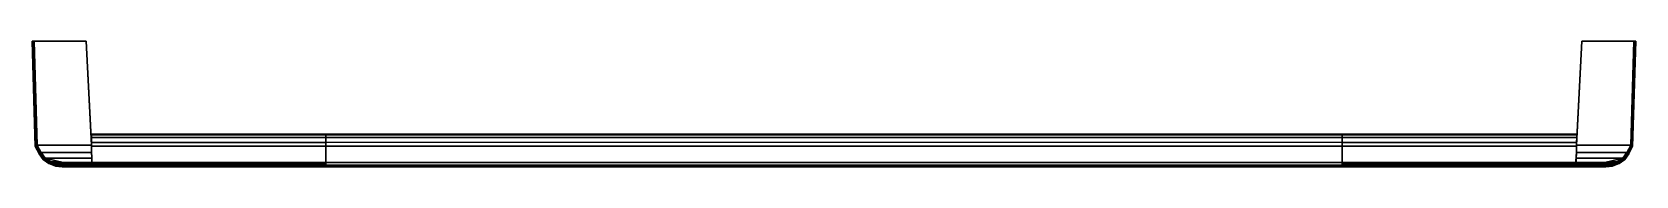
# Model space of a CAD drawing. Extents: x -166 to 166, y -26 to 0.
import ezdxf

# ---------------------------------------------------------------- set-up
doc = ezdxf.new("R2010")
doc.units = 0
doc.layers.add('METAL', color=146, linetype='CONTINUOUS')

msp = doc.modelspace()

# ---------------------------------------------------------------- meshes
at = {"layer": 'METAL'}
mesh = msp.add_polyface(dxfattribs=at)
corners = [(-153.51, -25.25, 6.56), (-153.51, -25.25, 6.56), (-153.51, -25.33, 5.84), (-153.51, -25.4, 5.25), (-153.51, -25.49, 3.91), (-153.51, -25.53, 2.66), (-153.51, -25.57, 0.33), (-153.51, -25.57, 0.33), (-153.59, -26.09, 0.38), (-153.59, -26.09, 0.38), (-153.59, -26.05, -2.01), (-153.59, -26.01, -3.34), (-153.59, -25.92, -4.68), (-153.59, -25.85, -5.27), (-153.59, -25.77, -5.99), (-153.59, -25.77, -5.99), (-153.6, -25.55, -5.99), (-153.61, -25.16, -5.99), (-153.63, -24.33, -5.99), (-153.64, -24.25, 6.61), (-153.64, -24.25, 6.61), (-153.67, -23.15, -5.99), (-153.67, -23.13, 6.61), (-153.72, -21.58, -5.99), (-153.72, -21.58, -5.99), (-153.72, -21.58, -5.27), (-153.72, -21.58, 6.61), (-153.72, -21.58, 6.61), (-153.72, -21.58, -4.68), (-153.72, -21.58, 5.89), (-153.73, -21.58, 5.3), (-153.73, -21.53, -3.34), (-153.73, -21.53, 3.96), (-153.73, -21.53, -2.01), (-153.73, -21.53, 2.64), (-153.73, -21.53, 0.31), (-154.8, 0, 6.61), (-154.8, 0, 6.61), (-154.8, 0, 6.61), (-154.8, 0, 5.89), (-154.8, 0, 5.89), (-154.8, 0, 5.3), (-154.8, 0, 5.3), (-154.8, 0, 3.96), (-154.8, 0, 3.96), (-154.8, 0, 2.64), (-154.8, 0, 2.64), (-154.8, 0, 0.31), (-154.8, 0, 0.31), (-154.8, 0, -2.01), (-154.8, 0, -2.01), (-154.8, 0, -3.34), (-154.8, 0, -3.34), (-154.8, 0, -4.68), (-154.8, 0, -4.68), (-154.8, 0, -5.27), (-154.8, 0, -5.27), (-154.8, 0, -5.99), (-154.8, 0, -5.99), (-154.8, 0, -5.99), (-159.26, -25.25, 6.56), (-159.26, -25.25, 6.56), (-159.26, -25.25, 6.56), (-159.26, -25.25, 6.56), (-159.26, -25.25, 6.56), (-159.34, -25.77, -5.99), (-159.34, -25.77, -5.99), (-159.34, -25.77, -5.99), (-159.35, -25.33, 5.84), (-159.35, -25.33, 5.84), (-159.35, -25.33, 5.84), (-159.42, -25.4, 5.25), (-159.42, -25.4, 5.25), (-159.42, -25.4, 5.25), (-159.43, -25.85, -5.27), (-159.43, -25.85, -5.27), (-159.43, -25.85, -5.27), (-159.5, -25.92, -4.68), (-159.5, -25.92, -4.68), (-159.5, -25.92, -4.68), (-159.51, -25.49, 3.91), (-159.51, -25.49, 3.91), (-159.51, -25.49, 3.91), (-159.59, -26.01, -3.34), (-159.59, -26.01, -3.34), (-159.59, -26.01, -3.34), (-159.6, -25.53, 2.59), (-159.6, -25.53, 2.59), (-159.6, -25.53, 2.59), (-159.67, -25.57, 0.26), (-159.67, -25.57, 0.26), (-159.67, -25.57, 0.26), (-159.67, -25.57, 0.26), (-159.68, -26.05, -2.01), (-159.68, -26.05, -2.01), (-159.68, -26.05, -2.01), (-159.75, -26.09, 0.31), (-159.75, -26.09, 0.31), (-159.75, -26.09, 0.31), (-159.75, -26.09, 0.31), (-160.68, -25.25, 6.56), (-160.68, -25.25, 6.56), (-160.68, -25.25, 6.56), (-160.76, -25.61, -5.99), (-160.76, -25.61, -5.99), (-160.76, -25.61, -5.99), (-160.77, -25.33, 5.84), (-160.77, -25.33, 5.84), (-160.77, -25.33, 5.84), (-160.77, -25.33, 5.84), (-160.84, -25.39, 5.25), (-160.84, -25.39, 5.25), (-160.84, -25.39, 5.25), (-160.84, -25.39, 5.25), (-160.85, -25.68, -5.27), (-160.85, -25.68, -5.27), (-160.85, -25.68, -5.27), (-160.85, -25.68, -5.27), (-160.92, -25.75, -4.68), (-160.92, -25.75, -4.68), (-160.92, -25.75, -4.68), (-160.92, -25.75, -4.68), (-160.93, -25.49, 3.91), (-160.93, -25.49, 3.91), (-160.93, -25.49, 3.91), (-160.93, -25.49, 3.91), (-161.01, -25.85, -3.34), (-161.01, -25.85, -3.34), (-161.01, -25.85, -3.34), (-161.01, -25.85, -3.34), (-161.02, -25.53, 2.59), (-161.02, -25.53, 2.59), (-161.02, -25.53, 2.59), (-161.02, -25.53, 2.59), (-161.09, -25.57, 0.26), (-161.09, -25.57, 0.26), (-161.09, -25.57, 0.26), (-161.09, -25.57, 0.26), (-161.1, -25.88, -2.01), (-161.1, -25.88, -2.01), (-161.1, -25.88, -2.01), (-161.1, -25.88, -2.01), (-161.17, -25.92, 0.31), (-161.17, -25.92, 0.31), (-161.17, -25.92, 0.31), (-161.17, -25.92, 0.31), (-162.05, -24.96, 6.56), (-162.05, -24.96, 6.56), (-162.05, -24.96, 6.56), (-162.05, -24.96, 6.56), (-162.13, -25.1, -5.99), (-162.13, -25.1, -5.99), (-162.13, -25.1, -5.99), (-162.14, -25.04, 5.84), (-162.14, -25.04, 5.84), (-162.14, -25.04, 5.84), (-162.14, -25.04, 5.84), (-162.21, -25.1, 5.25), (-162.21, -25.1, 5.25), (-162.21, -25.1, 5.25), (-162.21, -25.1, 5.25), (-162.22, -25.18, -5.27), (-162.22, -25.18, -5.27), (-162.22, -25.18, -5.27), (-162.22, -25.18, -5.27), (-162.29, -25.24, -4.68), (-162.29, -25.24, -4.68), (-162.29, -25.24, -4.68), (-162.29, -25.24, -4.68), (-162.3, -25.2, 3.91), (-162.3, -25.2, 3.91), (-162.3, -25.2, 3.91), (-162.3, -25.2, 3.91), (-162.38, -25.34, -3.34), (-162.38, -25.34, -3.34), (-162.38, -25.34, -3.34), (-162.38, -25.34, -3.34), (-162.39, -25.24, 2.59), (-162.39, -25.24, 2.59), (-162.39, -25.24, 2.59), (-162.39, -25.24, 2.59), (-162.46, -25.28, 0.26), (-162.46, -25.28, 0.26), (-162.46, -25.28, 0.26), (-162.46, -25.28, 0.26), (-162.47, -25.38, -2.01), (-162.47, -25.38, -2.01), (-162.47, -25.38, -2.01), (-162.47, -25.38, -2.01), (-162.54, -25.42, 0.31), (-162.54, -25.42, 0.31), (-162.54, -25.42, 0.31), (-162.54, -25.42, 0.31), (-162.99, -24.41, 6.56), (-162.99, -24.41, 6.56), (-162.99, -24.41, 6.56), (-163.12, -24.48, 5.84), (-163.12, -24.48, 5.84), (-163.12, -24.48, 5.84), (-163.12, -24.48, 5.84), (-163.19, -24.55, 5.25), (-163.19, -24.55, 5.25), (-163.19, -24.55, 5.25), (-163.19, -24.55, 5.25), (-163.28, -24.64, 3.91), (-163.28, -24.64, 3.91), (-163.28, -24.64, 3.91), (-163.28, -24.64, 3.91), (-163.31, -24.26, 6.61), (-163.31, -24.26, 6.61), (-163.31, -24.26, 6.61), (-163.31, -24.26, 6.61), (-163.31, -24.26, 6.61), (-163.31, -24.26, -5.99), (-163.31, -24.26, -5.99), (-163.31, -24.26, -5.99), (-163.37, -24.68, 2.59), (-163.37, -24.68, 2.59), (-163.37, -24.68, 2.59), (-163.37, -24.68, 2.59), (-163.4, -24.34, 5.89), (-163.4, -24.34, 5.89), (-163.4, -24.34, 5.89), (-163.4, -24.34, 5.89), (-163.4, -24.34, -5.27), (-163.4, -24.34, -5.27), (-163.4, -24.34, -5.27), (-163.4, -24.34, -5.27), (-163.44, -24.72, 0.26), (-163.44, -24.72, 0.26), (-163.44, -24.72, 0.26), (-163.47, -24.4, 5.3), (-163.47, -24.4, 5.3), (-163.47, -24.4, 5.3), (-163.47, -24.4, 5.3), (-163.47, -24.4, -4.68), (-163.47, -24.4, -4.68), (-163.47, -24.4, -4.68), (-163.47, -24.4, -4.68), (-163.56, -24.5, 3.96), (-163.56, -24.5, 3.96), (-163.56, -24.5, 3.96), (-163.56, -24.5, 3.96), (-163.56, -24.5, -3.34), (-163.56, -24.5, -3.34), (-163.56, -24.5, -3.34), (-163.56, -24.5, -3.34), (-163.65, -24.54, 2.64), (-163.65, -24.54, 2.64), (-163.65, -24.54, 2.64), (-163.65, -24.54, 2.64), (-163.65, -24.54, -2.01), (-163.65, -24.54, -2.01), (-163.65, -24.54, -2.01), (-163.65, -24.54, -2.01), (-163.72, -24.58, 0.31), (-163.72, -24.58, 0.31), (-163.72, -24.58, 0.31), (-163.72, -24.58, 0.31), (-163.72, -24.58, 0.31), (-164.15, -23.08, 6.61), (-164.15, -23.08, 6.61), (-164.15, -23.08, 6.61), (-164.15, -23.08, -5.99), (-164.15, -23.08, -5.99), (-164.15, -23.08, -5.99), (-164.24, -23.16, 5.89), (-164.24, -23.16, 5.89), (-164.24, -23.16, 5.89), (-164.24, -23.16, 5.89), (-164.24, -23.16, -5.27), (-164.24, -23.16, -5.27), (-164.24, -23.16, -5.27), (-164.24, -23.16, -5.27), (-164.31, -23.22, 5.3), (-164.31, -23.22, 5.3), (-164.31, -23.22, 5.3), (-164.31, -23.22, 5.3), (-164.31, -23.22, -4.68), (-164.31, -23.22, -4.68), (-164.31, -23.22, -4.68), (-164.31, -23.22, -4.68), (-164.4, -23.32, 3.96), (-164.4, -23.32, 3.96), (-164.4, -23.32, 3.96), (-164.4, -23.32, 3.96), (-164.4, -23.32, -3.34), (-164.4, -23.32, -3.34), (-164.4, -23.32, -3.34), (-164.4, -23.32, -3.34), (-164.49, -23.36, 2.64), (-164.49, -23.36, 2.64), (-164.49, -23.36, 2.64), (-164.49, -23.36, 2.64), (-164.49, -23.36, -2.01), (-164.49, -23.36, -2.01), (-164.49, -23.36, -2.01), (-164.49, -23.36, -2.01), (-164.56, -23.4, 0.31), (-164.56, -23.4, 0.31), (-164.56, -23.4, 0.31), (-164.56, -23.4, 0.31), (-164.92, -21.56, 6.61), (-164.92, -21.56, 6.61), (-164.92, -21.56, 6.61), (-164.92, -21.56, -5.99), (-164.92, -21.56, -5.99), (-164.92, -21.56, -5.99), (-165.01, -21.64, 5.89), (-165.01, -21.64, 5.89), (-165.01, -21.64, 5.89), (-165.01, -21.64, -5.27), (-165.01, -21.64, -5.27), (-165.01, -21.64, -5.27), (-165.08, -21.7, 5.3), (-165.08, -21.7, 5.3), (-165.08, -21.7, 5.3), (-165.08, -21.7, -4.68), (-165.08, -21.7, -4.68), (-165.08, -21.7, -4.68), (-165.17, -21.8, 3.96), (-165.17, -21.8, 3.96), (-165.17, -21.8, 3.96), (-165.17, -21.8, -3.34), (-165.17, -21.8, -3.34), (-165.17, -21.8, -3.34), (-165.26, -21.84, 2.64), (-165.26, -21.84, 2.64), (-165.26, -21.84, 2.64), (-165.26, -21.84, -2.01), (-165.26, -21.84, -2.01), (-165.26, -21.84, -2.01), (-165.33, -21.88, 0.31), (-165.33, -21.88, 0.31), (-165.33, -21.88, 0.31), (-165.59, 0, 6.61), (-165.59, 0, 6.61), (-165.59, 0, 6.61), (-165.59, 0, -5.99), (-165.59, 0, -5.99), (-165.59, 0, -5.99), (-165.68, 0, 5.89), (-165.68, 0, 5.89), (-165.68, 0, -5.27), (-165.68, 0, -5.27), (-165.75, 0, 5.3), (-165.75, 0, 5.3), (-165.75, 0, -4.68), (-165.75, 0, -4.68), (-165.84, 0, 3.96), (-165.84, 0, 3.96), (-165.84, 0, -3.34), (-165.84, 0, -3.34), (-165.93, 0, 2.64), (-165.93, 0, 2.64), (-165.93, 0, -2.01), (-165.93, 0, -2.01), (-166, 0, 0.31), (-166, 0, 0.31)]
mesh.append_faces([[corners[k] for k in face] for face in [(52, 351, 355, 50), (83, 11, 10, 93), (305, 339, 59, 24), (31, 51, 49, 33), (37, 335, 302, 27), (322, 350, 354, 328), (82, 123, 130, 87), (125, 170, 177, 132), (172, 207, 218, 179), (242, 283, 290, 249), (285, 321, 326, 292), (40, 42, 345, 341), (48, 357, 353, 46), (343, 347, 54, 56), (68, 71, 3, 2), (90, 6, 5, 86), (13, 12, 77, 74), (39, 29, 30, 41), (35, 47, 45, 34), (55, 53, 28, 25), (313, 319, 348, 344), (334, 358, 356, 331), (342, 346, 316, 310), (76, 78, 118, 115), (99, 144, 139, 95), (110, 72, 70, 107), (117, 120, 165, 162), (191, 186, 141, 145), (157, 112, 109, 154), (164, 167, 235, 225), (257, 252, 188, 192), (202, 159, 155, 198), (227, 237, 278, 271), (299, 295, 254, 259), (274, 233, 223, 267), (273, 280, 317, 312), (333, 330, 297, 301), (314, 276, 269, 309), (48, 50, 355, 357), (97, 93, 10, 8), (47, 35, 33, 49), (334, 328, 354, 358), (91, 88, 131, 136), (133, 178, 183, 137), (180, 219, 230, 184), (250, 291, 298, 258), (293, 327, 332, 300), (44, 46, 353, 349), (80, 86, 5, 4), (43, 32, 34, 45), (325, 331, 356, 352), (85, 94, 138, 127), (129, 140, 185, 174), (176, 187, 251, 244), (246, 253, 294, 287), (289, 296, 329, 324), (38, 40, 341, 336), (349, 345, 42, 44), (338, 343, 56, 58), (52, 54, 347, 351), (62, 68, 2, 1), (4, 3, 71, 80), (15, 13, 74, 66), (83, 77, 12, 11), (36, 26, 29, 39), (43, 41, 30, 32), (57, 55, 25, 23), (51, 31, 28, 53), (307, 313, 344, 340), (352, 348, 319, 325), (337, 342, 310, 304), (316, 346, 350, 322), (67, 75, 114, 104), (126, 119, 79, 84), (106, 69, 63, 101), (73, 111, 122, 81), (105, 116, 161, 151), (173, 166, 121, 128), (153, 108, 102, 148), (113, 158, 169, 124), (152, 163, 224, 214), (243, 236, 168, 175), (199, 156, 149, 195), (160, 203, 206, 171), (215, 226, 270, 264), (286, 279, 238, 245), (266, 222, 212, 261), (234, 275, 282, 241), (265, 272, 311, 306), (323, 318, 281, 288), (308, 268, 262, 303), (277, 315, 320, 284), (263, 305, 24, 21), (27, 302, 260, 22), (150, 213, 18, 17), (209, 20, 22, 260), (21, 18, 213, 263), (65, 103, 16, 14), (17, 16, 103, 150), (240, 247, 216, 205), (248, 256, 229, 217), (255, 189, 181, 228), (190, 142, 134, 182), (143, 96, 89, 135), (98, 9, 7, 92), (211, 220, 196, 194), (221, 231, 200, 197), (232, 239, 204, 201), (60, 0, 19, 208), (64, 210, 193, 147), (61, 146, 100, 100)]])
mesh = msp.add_polyface(dxfattribs=at)
corners = [(166, 0, 0.3), (166, 0, 0.3), (165.93, 0, 2.63), (165.93, 0, 2.63), (165.93, 0, -2.02), (165.93, 0, -2.02), (165.84, 0, 3.95), (165.84, 0, 3.95), (165.84, 0, -3.35), (165.84, 0, -3.35), (165.74, 0, 5.29), (165.74, 0, 5.29), (165.74, 0, -4.68), (165.74, 0, -4.68), (165.68, 0, 5.88), (165.68, 0, 5.88), (165.68, 0, -5.27), (165.68, 0, -5.27), (165.58, 0, 6.61), (165.58, 0, 6.61), (165.58, 0, 6.61), (165.58, 0, -6), (165.58, 0, -6), (165.58, 0, -6), (165.32, -21.88, 0.3), (165.32, -21.88, 0.3), (165.32, -21.88, 0.3), (165.26, -21.84, 2.63), (165.26, -21.84, 2.63), (165.26, -21.84, 2.63), (165.26, -21.84, -2.02), (165.26, -21.84, -2.02), (165.26, -21.84, -2.02), (165.16, -21.8, 3.95), (165.16, -21.8, 3.95), (165.16, -21.8, 3.95), (165.16, -21.8, -3.35), (165.16, -21.8, -3.35), (165.16, -21.8, -3.35), (165.07, -21.7, 5.29), (165.07, -21.7, 5.29), (165.07, -21.7, 5.29), (165.07, -21.7, -4.68), (165.07, -21.7, -4.68), (165.07, -21.7, -4.68), (165.01, -21.64, 5.88), (165.01, -21.64, 5.88), (165.01, -21.64, 5.88), (165.01, -21.64, -5.27), (165.01, -21.64, -5.27), (165.01, -21.64, -5.27), (164.91, -21.56, 6.61), (164.91, -21.56, 6.61), (164.91, -21.56, 6.61), (164.91, -21.56, -6), (164.91, -21.56, -6), (164.91, -21.56, -6), (164.55, -23.4, 0.3), (164.55, -23.4, 0.3), (164.55, -23.4, 0.3), (164.55, -23.4, 0.3), (164.48, -23.36, 2.63), (164.48, -23.36, 2.63), (164.48, -23.36, 2.63), (164.48, -23.36, 2.63), (164.48, -23.36, -2.02), (164.48, -23.36, -2.02), (164.48, -23.36, -2.02), (164.48, -23.36, -2.02), (164.39, -23.32, 3.95), (164.39, -23.32, 3.95), (164.39, -23.32, 3.95), (164.39, -23.32, 3.95), (164.39, -23.32, -3.35), (164.39, -23.32, -3.35), (164.39, -23.32, -3.35), (164.39, -23.32, -3.35), (164.3, -23.22, 5.29), (164.3, -23.22, 5.29), (164.3, -23.22, 5.29), (164.3, -23.22, 5.29), (164.3, -23.22, -4.68), (164.3, -23.22, -4.68), (164.3, -23.22, -4.68), (164.3, -23.22, -4.68), (164.23, -23.16, 5.88), (164.23, -23.16, 5.88), (164.23, -23.16, 5.88), (164.23, -23.16, 5.88), (164.23, -23.16, -5.27), (164.23, -23.16, -5.27), (164.23, -23.16, -5.27), (164.23, -23.16, -5.27), (164.14, -23.08, 6.61), (164.14, -23.08, 6.61), (164.14, -23.08, 6.61), (164.14, -23.08, -6), (164.14, -23.08, -6), (164.14, -23.08, -6), (163.71, -24.58, 0.3), (163.71, -24.58, 0.3), (163.71, -24.58, 0.3), (163.71, -24.58, 0.3), (163.71, -24.58, 0.3), (163.64, -24.54, 2.63), (163.64, -24.54, 2.63), (163.64, -24.54, 2.63), (163.64, -24.54, 2.63), (163.64, -24.54, -2.02), (163.64, -24.54, -2.02), (163.64, -24.54, -2.02), (163.64, -24.54, -2.02), (163.55, -24.5, 3.95), (163.55, -24.5, 3.95), (163.55, -24.5, 3.95), (163.55, -24.5, 3.95), (163.55, -24.5, -3.35), (163.55, -24.5, -3.35), (163.55, -24.5, -3.35), (163.55, -24.5, -3.35), (163.46, -24.4, 5.29), (163.46, -24.4, 5.29), (163.46, -24.4, 5.29), (163.46, -24.4, 5.29), (163.46, -24.4, -4.68), (163.46, -24.4, -4.68), (163.46, -24.4, -4.68), (163.46, -24.4, -4.68), (163.43, -24.72, 0.35), (163.43, -24.72, 0.35), (163.43, -24.72, 0.35), (163.39, -24.34, 5.88), (163.39, -24.34, 5.88), (163.39, -24.34, 5.88), (163.39, -24.34, 5.88), (163.39, -24.34, -5.27), (163.39, -24.34, -5.27), (163.39, -24.34, -5.27), (163.39, -24.34, -5.27), (163.36, -24.68, -1.97), (163.36, -24.68, -1.97), (163.36, -24.68, -1.97), (163.36, -24.68, -1.97), (163.3, -24.26, 6.61), (163.3, -24.26, 6.61), (163.3, -24.26, 6.61), (163.3, -24.26, -6), (163.3, -24.26, -6), (163.3, -24.26, -6), (163.3, -24.26, -6), (163.3, -24.26, -6), (163.27, -24.64, -3.3), (163.27, -24.64, -3.3), (163.27, -24.64, -3.3), (163.27, -24.64, -3.3), (163.18, -24.55, -4.63), (163.18, -24.55, -4.63), (163.18, -24.55, -4.63), (163.18, -24.55, -4.63), (163.11, -24.48, -5.23), (163.11, -24.48, -5.23), (163.11, -24.48, -5.23), (163.11, -24.48, -5.23), (162.98, -24.41, -5.95), (162.98, -24.41, -5.95), (162.98, -24.41, -5.95), (162.54, -25.42, 0.3), (162.54, -25.42, 0.3), (162.54, -25.42, 0.3), (162.54, -25.42, 0.3), (162.47, -25.38, 2.63), (162.47, -25.38, 2.63), (162.47, -25.38, 2.63), (162.47, -25.38, 2.63), (162.46, -25.28, 0.35), (162.46, -25.28, 0.35), (162.46, -25.28, 0.35), (162.46, -25.28, 0.35), (162.39, -25.24, -1.97), (162.39, -25.24, -1.97), (162.39, -25.24, -1.97), (162.39, -25.24, -1.97), (162.38, -25.34, 3.95), (162.38, -25.34, 3.95), (162.38, -25.34, 3.95), (162.38, -25.34, 3.95), (162.3, -25.2, -3.3), (162.3, -25.2, -3.3), (162.3, -25.2, -3.3), (162.3, -25.2, -3.3), (162.29, -25.24, 5.29), (162.29, -25.24, 5.29), (162.29, -25.24, 5.29), (162.29, -25.24, 5.29), (162.22, -25.18, 5.88), (162.22, -25.18, 5.88), (162.22, -25.18, 5.88), (162.22, -25.18, 5.88), (162.21, -25.1, -4.63), (162.21, -25.1, -4.63), (162.21, -25.1, -4.63), (162.21, -25.1, -4.63), (162.14, -25.04, -5.23), (162.14, -25.04, -5.23), (162.14, -25.04, -5.23), (162.14, -25.04, -5.23), (162.13, -25.1, 6.61), (162.13, -25.1, 6.61), (162.13, -25.1, 6.61), (162.05, -24.96, -5.95), (162.05, -24.96, -5.95), (162.05, -24.96, -5.95), (162.05, -24.96, -5.95), (161.17, -25.92, 0.3), (161.17, -25.92, 0.3), (161.17, -25.92, 0.3), (161.17, -25.92, 0.3), (161.1, -25.88, 2.63), (161.1, -25.88, 2.63), (161.1, -25.88, 2.63), (161.1, -25.88, 2.63), (161.09, -25.57, 0.35), (161.09, -25.57, 0.35), (161.09, -25.57, 0.35), (161.09, -25.57, 0.35), (161.02, -25.53, -1.97), (161.02, -25.53, -1.97), (161.02, -25.53, -1.97), (161.02, -25.53, -1.97), (161.01, -25.85, 3.95), (161.01, -25.85, 3.95), (161.01, -25.85, 3.95), (161.01, -25.85, 3.95), (160.93, -25.49, -3.3), (160.93, -25.49, -3.3), (160.93, -25.49, -3.3), (160.93, -25.49, -3.3), (160.92, -25.75, 5.29), (160.92, -25.75, 5.29), (160.92, -25.75, 5.29), (160.92, -25.75, 5.29), (160.85, -25.68, 5.88), (160.85, -25.68, 5.88), (160.85, -25.68, 5.88), (160.85, -25.68, 5.88), (160.84, -25.39, -4.63), (160.84, -25.39, -4.63), (160.84, -25.39, -4.63), (160.84, -25.39, -4.63), (160.77, -25.33, -5.23), (160.77, -25.33, -5.23), (160.77, -25.33, -5.23), (160.77, -25.33, -5.23), (160.76, -25.61, 6.61), (160.76, -25.61, 6.61), (160.76, -25.61, 6.61), (160.68, -25.25, -5.95), (160.68, -25.25, -5.95), (160.68, -25.25, -5.95), (159.75, -26.09, 0.3), (159.75, -26.09, 0.3), (159.75, -26.09, 0.3), (159.75, -26.09, 0.3), (159.68, -26.05, 2.63), (159.68, -26.05, 2.63), (159.68, -26.05, 2.63), (159.67, -25.57, 0.35), (159.67, -25.57, 0.35), (159.67, -25.57, 0.35), (159.67, -25.57, 0.35), (159.6, -25.53, -1.97), (159.6, -25.53, -1.97), (159.6, -25.53, -1.97), (159.59, -26.01, 3.95), (159.59, -26.01, 3.95), (159.59, -26.01, 3.95), (159.51, -25.49, -3.3), (159.51, -25.49, -3.3), (159.51, -25.49, -3.3), (159.5, -25.92, 5.29), (159.5, -25.92, 5.29), (159.5, -25.92, 5.29), (159.43, -25.85, 5.88), (159.43, -25.85, 5.88), (159.43, -25.85, 5.88), (159.42, -25.4, -4.63), (159.42, -25.4, -4.63), (159.42, -25.4, -4.63), (159.35, -25.33, -5.23), (159.35, -25.33, -5.23), (159.35, -25.33, -5.23), (159.34, -25.77, 6.61), (159.34, -25.77, 6.61), (159.34, -25.77, 6.61), (159.26, -25.25, -5.95), (159.26, -25.25, -5.95), (159.26, -25.25, -5.95), (159.26, -25.25, -5.95), (159.26, -25.25, -5.95), (154.79, 0, 6.61), (154.79, 0, 6.61), (154.79, 0, 6.61), (154.79, 0, 5.88), (154.79, 0, 5.88), (154.79, 0, 5.29), (154.79, 0, 5.29), (154.79, 0, 3.95), (154.79, 0, 3.95), (154.79, 0, 2.63), (154.79, 0, 2.63), (154.79, 0, 0.3), (154.79, 0, 0.3), (154.79, 0, -2.02), (154.79, 0, -2.02), (154.79, 0, -3.35), (154.79, 0, -3.35), (154.79, 0, -4.68), (154.79, 0, -4.68), (154.79, 0, -5.27), (154.79, 0, -5.27), (154.79, 0, -6), (154.79, 0, -6), (154.79, 0, -6), (153.72, -21.53, 0.3), (153.72, -21.53, -2.02), (153.72, -21.53, 2.63), (153.72, -21.53, -3.35), (153.72, -21.53, 3.95), (153.72, -21.58, -4.68), (153.72, -21.58, -5.27), (153.72, -21.58, 5.29), (153.72, -21.58, -6), (153.72, -21.58, -6), (153.72, -21.58, 5.88), (153.72, -21.58, 6.61), (153.72, -21.58, 6.61), (153.67, -23.13, -6), (153.67, -23.15, 6.61), (153.63, -24.25, -6), (153.63, -24.25, -6), (153.63, -24.33, 6.61), (153.6, -25.16, 6.61), (153.59, -25.55, 6.61), (153.58, -25.77, 6.61), (153.58, -25.77, 6.61), (153.58, -25.85, 5.88), (153.58, -25.92, 5.29), (153.58, -26.01, 3.95), (153.58, -26.09, 0.24), (153.58, -26.09, 0.24), (153.58, -26.05, 2.63), (153.5, -25.57, 0.28), (153.5, -25.57, 0.28), (153.5, -25.53, -2.04), (153.5, -25.49, -3.3), (153.5, -25.4, -4.63), (153.5, -25.33, -5.23), (153.5, -25.25, -5.95), (153.5, -25.25, -5.95)]
mesh.append_faces([[corners[k] for k in face] for face in [(306, 7, 3, 308), (275, 347, 350, 265), (53, 19, 299, 334), (327, 307, 309, 325), (321, 23, 56, 331), (36, 8, 4, 30), (276, 235, 228, 271), (233, 188, 181, 226), (186, 151, 140, 179), (116, 75, 68, 109), (73, 37, 32, 66), (318, 316, 13, 17), (310, 1, 5, 312), (15, 11, 304, 302), (290, 287, 355, 356), (268, 352, 353, 272), (345, 346, 281, 284), (319, 329, 328, 317), (323, 311, 313, 324), (303, 305, 330, 333), (45, 39, 10, 14), (24, 0, 2, 27), (16, 12, 42, 48), (282, 280, 240, 243), (259, 214, 219, 263), (248, 286, 288, 251), (241, 238, 193, 196), (167, 172, 217, 213), (201, 246, 249, 204), (194, 191, 123, 133), (101, 106, 170, 166), (156, 199, 203, 160), (131, 121, 80, 87), (59, 63, 104, 99), (84, 125, 135, 91), (85, 78, 41, 46), (25, 28, 61, 57), (44, 82, 89, 49), (310, 308, 3, 1), (261, 265, 350, 349), (311, 323, 325, 309), (24, 30, 4, 0), (267, 270, 227, 222), (225, 180, 175, 221), (178, 139, 128, 174), (108, 67, 60, 100), (65, 31, 26, 58), (314, 312, 5, 9), (278, 272, 353, 354), (315, 326, 324, 313), (33, 27, 2, 6), (273, 264, 220, 231), (229, 218, 173, 184), (182, 171, 107, 114), (112, 105, 64, 71), (69, 62, 29, 34), (320, 318, 17, 22), (9, 13, 316, 314), (20, 15, 302, 300), (306, 304, 11, 7), (296, 290, 356, 357), (354, 355, 287, 278), (343, 345, 284, 292), (275, 281, 346, 347), (322, 332, 329, 319), (315, 317, 328, 326), (301, 303, 333, 335), (307, 327, 330, 305), (51, 45, 14, 18), (6, 10, 39, 33), (21, 16, 48, 54), (42, 12, 8, 36), (291, 283, 244, 254), (232, 239, 279, 274), (252, 289, 295, 257), (285, 247, 236, 277), (253, 242, 197, 207), (185, 192, 237, 230), (205, 250, 256, 210), (245, 200, 189, 234), (206, 195, 134, 144), (115, 122, 190, 183), (159, 202, 209, 163), (198, 155, 152, 187), (143, 132, 88, 94), (72, 79, 120, 113), (92, 136, 146, 97), (124, 83, 76, 117), (93, 86, 47, 52), (35, 40, 77, 70), (50, 90, 96, 55), (81, 43, 38, 74), (95, 53, 334, 337), (331, 56, 98, 336), (208, 145, 340, 341), (149, 338, 336, 98), (337, 340, 145, 95), (293, 255, 342, 344), (341, 342, 255, 208), (118, 111, 142, 153), (110, 102, 129, 141), (103, 169, 177, 130), (168, 216, 224, 176), (215, 262, 269, 223), (260, 348, 351, 266), (147, 138, 162, 164), (137, 127, 158, 161), (126, 119, 154, 157), (298, 358, 339, 150), (294, 148, 165, 211), (297, 212, 258, 258)]])
mesh = msp.add_polyface(dxfattribs=at)
corners = [(153.73, -19.99, 4.37), (153.73, -19.47, 2.84), (153.73, -19.32, 0.3), (153.73, -19.47, -2.23), (153.73, -19.99, -3.77), (153.7, -21.06, 5.87), (153.7, -21.01, -5.27), (153.67, -21.8, -5.99), (153.67, -21.8, 6.62), (153.61, -25.25, -5.99), (153.61, -25.25, -5.99), (153.61, -25.16, 6.6), (153.61, -25.16, 6.6), (153.58, -25.56, 0.34), (153.58, -25.56, 0.34), (153.58, -25.52, -1.99), (153.58, -25.49, -3.33), (153.58, -25.38, -4.64), (153.58, -25.31, -5.3), (153.58, -25.78, 6.6), (153.58, -25.78, 6.6), (153.58, -25.85, 5.93), (153.58, -25.92, 5.27), (153.58, -26.02, 3.97), (153.58, -26.05, 2.64), (153.58, -26.09, 0.3), (153.58, -26.09, 0.3), (105.17, -25.55, 0.34), (105.17, -25.55, 0.34), (105.17, -25.55, 0.34), (105.17, -25.51, -1.99), (105.17, -25.51, -1.99), (105.17, -25.48, -3.33), (105.17, -25.48, -3.33), (105.17, -25.48, -3.33), (105.17, -25.38, -4.64), (105.17, -25.38, -4.64), (105.17, -25.38, -4.64), (105.17, -25.31, -5.3), (105.17, -25.31, -5.3), (105.17, -25.31, -5.3), (105.17, -25.77, 6.6), (105.17, -25.77, 6.6), (105.17, -25.84, 5.93), (105.17, -25.84, 5.93), (105.17, -25.91, 5.27), (105.17, -25.91, 5.27), (105.17, -25.91, 5.27), (105.17, -26.01, 3.97), (105.17, -26.01, 3.97), (105.17, -26.04, 2.64), (105.17, -26.08, 0.3), (105.17, -26.08, 0.3), (105.17, -26.08, 0.3), (105.17, -26.04, -2.03), (105.17, -26.04, -2.03), (105.17, -26.01, -3.37), (105.17, -26.01, -3.37), (105.17, -26.01, -3.37), (105.17, -25.91, -4.68), (105.17, -25.91, -4.68), (105.17, -25.91, -4.68), (105.17, -25.84, -5.34), (105.17, -25.84, -5.34), (105.17, -25.84, -5.34), (105.17, -25.84, -5.34), (105.17, -25.77, -5.99), (105.17, -25.77, -5.99), (105.17, -25.77, -5.99), (105.17, -25.15, 6.6), (105.17, -25.15, 6.6), (105.17, -25.15, 6.6), (105.17, -25.24, -5.99), (105.17, -25.24, -5.99), (105.17, -25.24, -5.99), (105.17, -25.24, -5.99), (105.17, -21.79, 6.62), (105.17, -21.79, 6.62), (105.17, -21.79, 6.62), (105.17, -21.79, -5.99), (105.16, -21.04, 5.87), (105.16, -21.04, 5.87), (105.16, -20.99, -5.27), (105.16, -20.99, -5.27), (105.16, -19.97, 4.37), (105.16, -19.46, 2.84), (105.16, -19.3, 0.3), (105.16, -19.46, -2.23), (105.16, -19.97, -3.77), (105.16, -19.97, -3.77), (-105.17, -19.97, 4.38), (-105.17, -19.97, 4.38), (-105.17, -19.97, 4.38), (-105.17, -19.46, 2.85), (-105.17, -19.46, 2.85), (-105.17, -19.46, 2.85), (-105.17, -19.3, 0.31), (-105.17, -19.3, 0.31), (-105.17, -19.3, 0.31), (-105.17, -19.46, -2.22), (-105.17, -19.46, -2.22), (-105.17, -19.46, -2.22), (-105.17, -19.97, -3.75), (-105.17, -19.97, -3.75), (-105.17, -20.99, 5.89), (-105.17, -20.99, 5.89), (-105.17, -21.04, -5.25), (-105.17, -21.04, -5.25), (-105.17, -21.79, 6.6), (-105.17, -21.79, -6), (-105.17, -21.79, -6), (-105.17, -21.79, -6), (-105.17, -25.24, 6.61), (-105.17, -25.24, 6.61), (-105.17, -25.24, 6.61), (-105.17, -25.24, 6.61), (-105.17, -25.15, -5.99), (-105.17, -25.15, -5.99), (-105.17, -25.15, -5.99), (-105.18, -25.77, 6.61), (-105.18, -25.77, 6.61), (-105.18, -25.77, 6.61), (-105.18, -25.84, 5.95), (-105.18, -25.84, 5.95), (-105.18, -25.84, 5.95), (-105.18, -25.84, 5.95), (-105.18, -25.91, 5.3), (-105.18, -25.91, 5.3), (-105.18, -25.91, 5.3), (-105.18, -26.01, 3.98), (-105.18, -26.01, 3.98), (-105.18, -26.01, 3.98), (-105.18, -26.01, 3.98), (-105.18, -26.04, 2.65), (-105.18, -26.04, 2.65), (-105.18, -26.04, 2.65), (-105.18, -26.08, 0.31), (-105.18, -26.08, 0.31), (-105.18, -26.08, 0.31), (-105.18, -26.08, 0.31), (-105.18, -26.08, 0.31), (-105.18, -26.04, -2.02), (-105.18, -26.04, -2.02), (-105.18, -26.04, -2.02), (-105.18, -26.01, -3.36), (-105.18, -26.01, -3.36), (-105.18, -26.01, -3.36), (-105.18, -25.91, -4.66), (-105.18, -25.91, -4.66), (-105.18, -25.91, -4.66), (-105.18, -25.84, -5.31), (-105.18, -25.84, -5.31), (-105.18, -25.77, -5.99), (-105.18, -25.77, -5.99), (-105.18, -25.31, 5.91), (-105.18, -25.31, 5.91), (-105.18, -25.31, 5.91), (-105.18, -25.38, 5.26), (-105.18, -25.38, 5.26), (-105.18, -25.38, 5.26), (-105.18, -25.48, 3.95), (-105.18, -25.48, 3.95), (-105.18, -25.48, 3.95), (-105.18, -25.51, 2.61), (-105.18, -25.51, 2.61), (-105.18, -25.55, 0.27), (-105.18, -25.55, 0.27), (-105.18, -25.55, 0.27), (-153.59, -25.92, -4.66), (-153.59, -25.85, -5.31), (-153.59, -25.78, -5.99), (-153.59, -25.78, -5.99), (-153.59, -26.09, 0.31), (-153.59, -26.09, 0.31), (-153.59, -26.05, -2.02), (-153.59, -26.02, -3.36), (-153.59, -25.31, 5.91), (-153.59, -25.38, 5.26), (-153.59, -25.49, 3.95), (-153.59, -25.52, 2.61), (-153.59, -25.56, 0.27), (-153.59, -25.56, 0.27), (-153.61, -25.16, -5.99), (-153.61, -25.16, -5.99), (-153.61, -25.25, 6.61), (-153.61, -25.25, 6.61), (-153.68, -21.8, -6), (-153.68, -21.8, 6.6), (-153.7, -21.01, 5.89), (-153.7, -21.06, -5.25), (-153.73, -19.99, 4.38), (-153.73, -19.47, 2.85), (-153.73, -19.32, 0.31), (-153.73, -19.47, -2.22), (-153.73, -19.99, -3.75)]
mesh.append_faces([[corners[k] for k in face] for face in [(88, 82, 106, 102), (79, 73, 117, 110), (148, 61, 58, 145), (101, 87, 89, 103), (133, 50, 49, 130), (22, 47, 49, 23), (7, 79, 83, 6), (21, 44, 47, 22), (20, 42, 44, 21), (119, 41, 71, 113), (118, 74, 68, 153), (94, 85, 86, 96), (142, 55, 53, 138), (98, 86, 87, 100), (136, 53, 50, 134), (91, 84, 85, 93), (150, 64, 61, 147), (144, 58, 55, 141), (114, 70, 77, 108), (152, 67, 65, 151), (4, 6, 83, 89), (7, 9, 73, 79), (17, 16, 34, 37), (3, 4, 89, 87), (24, 23, 49, 50), (126, 129, 48, 46), (122, 126, 45, 43), (120, 123, 44, 42), (19, 11, 71, 41), (5, 0, 84, 80), (1, 2, 86, 85), (15, 14, 29, 31), (2, 3, 87, 86), (26, 24, 50, 53), (8, 5, 80, 76), (0, 1, 85, 84), (18, 17, 37, 40), (16, 15, 31, 34), (12, 8, 76, 69), (10, 18, 40, 75), (25, 52, 28, 13), (51, 54, 30, 27), (54, 56, 32, 30), (57, 59, 35, 33), (60, 62, 38, 36), (63, 66, 72, 39), (90, 104, 80, 84), (168, 149, 146, 175), (187, 108, 105, 188), (169, 151, 149, 168), (170, 152, 151, 169), (79, 111, 107, 83), (190, 188, 105, 92), (187, 185, 114, 108), (177, 178, 160, 157), (191, 190, 92, 95), (174, 175, 146, 143), (78, 81, 105, 108), (171, 183, 118, 153), (189, 194, 102, 106), (193, 192, 97, 99), (179, 180, 165, 163), (192, 191, 95, 97), (172, 174, 143, 137), (186, 189, 106, 109), (194, 193, 99, 102), (176, 177, 157, 154), (178, 179, 163, 160), (182, 186, 109, 116), (184, 176, 154, 112), (173, 139, 166, 181), (140, 135, 164, 167), (135, 132, 162, 164), (131, 128, 159, 161), (127, 125, 156, 158), (124, 121, 115, 155)]])

doc.saveas('drawing.dxf')
